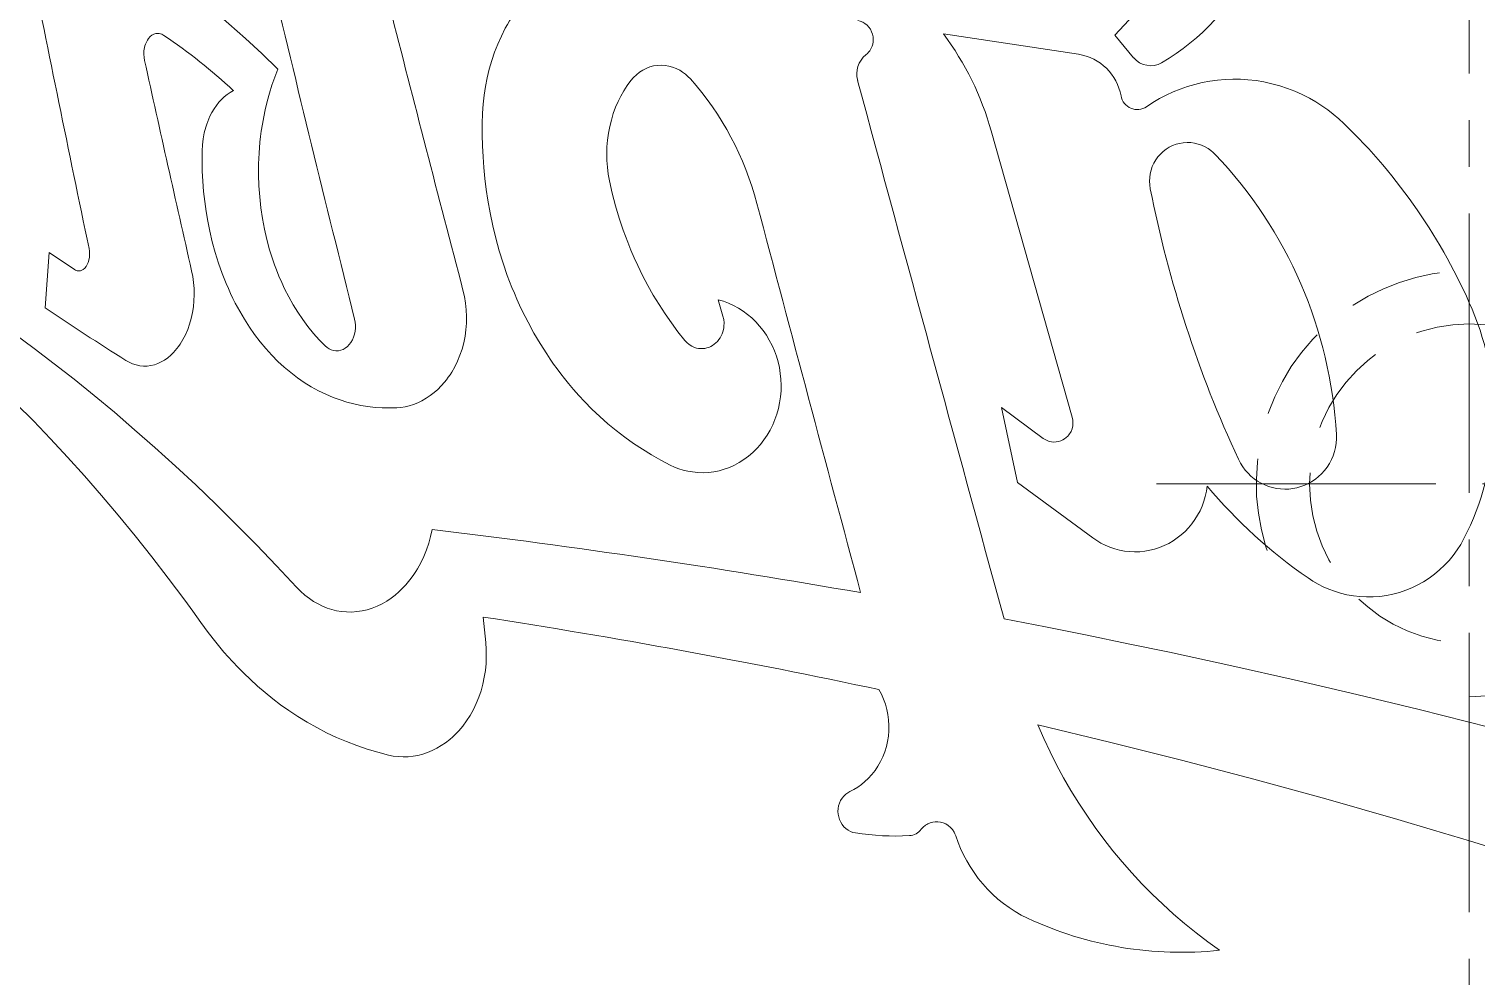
# Model space of a CAD drawing. Extents: x -234 to 858, y -95 to 532.
# Drawn here: x 286.2 to 313.38, y 127.88 to 145.67 of the extents above; entities that cross this region are included whole.
import ezdxf

# ---------------------------------------------------------------- set-up
doc = ezdxf.new("R2010")
doc.units = 0
doc.header["$LTSCALE"] = 7
doc.header["$MEASUREMENT"] = 0
doc.linetypes.add('CENTER2', pattern=[1.125, 0.75, -0.125, 0.125, -0.125])
doc.linetypes.add('HIDDEN', pattern=[0.375, 0.25, -0.125])
for name, color, linetype, lineweight in [('1', 1, 'CENTER2', 15), ('2', 2, 'HIDDEN', 15), ('8', 250, 'CONTINUOUS', 15)]:
    doc.layers.add(name, color=color, linetype=linetype, lineweight=lineweight)

msp = doc.modelspace()

# ---------------------------------------------------------------- linework, layer by layer
at = {"layer": '1'}
for p, q in [((313.2561, 291.8253), (313.2561, 19.0753)), ((307.3809, 137.1253), (319.1479, 137.1253))]:
    msp.add_line(p, q, dxfattribs=at)
at = {"layer": '2'}
msp.add_circle((313.2561, 137.1253), 3, dxfattribs=at)
msp.add_arc((313.2561, 137.1253), 4, 270, 206.70514, dxfattribs=at)
at = {"layer": '8', "ltscale": 0.019176}
msp.add_line((307.1213, 146.1063), (306.5964, 145.547), dxfattribs=at)
at = {"layer": '8', "ltscale": 0.064151}
msp.add_line((305.9151, 145.1893), (303.3779, 145.5731), dxfattribs=at)
at = {"layer": '8', "ltscale": 0.013816}
msp.add_line((306.5964, 145.547), (306.9524, 145.1244), dxfattribs=at)
at = {"layer": '8', "ltscale": 0.139749}
msp.add_line((304.2773, 143.7505), (305.799, 138.3717), dxfattribs=at)
at = {"layer": '8', "ltscale": 0.025933}
msp.add_line((286.5853, 141.4648), (286.51, 140.4302), dxfattribs=at)
at = {"layer": '8', "ltscale": 0.014313}
msp.add_line((287.061, 141.1463), (286.5853, 141.4648), dxfattribs=at)
at = {"layer": '8', "ltscale": 0.007934}
msp.add_line((299.149, 140.5784), (299.2383, 140.2739), dxfattribs=at)
at = {"layer": '8', "ltscale": 0.024318}
msp.add_line((305.255, 137.9753), (304.4729, 138.5536), dxfattribs=at)
at = {"layer": '8', "ltscale": 0.035925}
msp.add_line((304.4729, 138.5536), (304.7726, 137.1482), dxfattribs=at)
at = {"layer": '8', "ltscale": 0.043891}
msp.add_line((304.7726, 137.1482), (306.1857, 136.1064), dxfattribs=at)
at = {"layer": '8', "ltscale": 0.011995}
msp.add_line((294.7817, 134.1425), (294.7334, 134.6198), dxfattribs=at)
at = {"layer": '8'}
for points in [[(290.8791, 144.9086), (290.5752, 145.2018), (290.2687, 145.4866), (289.96, 145.763), (289.6493, 146.0307), (289.337, 146.2894), (289.0234, 146.5391), (288.7089, 146.7793), (288.5515, 146.8959), (288.3939, 147.0101), (288.2363, 147.1217), (288.0788, 147.2309), (287.8268, 147.4004), (287.5751, 147.5633), (287.324, 147.7195), (287.0736, 147.869), (286.8242, 148.0114)], [(295.6092, 146.3237), (295.5571, 146.2659), (295.5064, 146.2067), (295.4571, 146.1459), (295.4092, 146.0837), (295.3179, 145.9554), (295.2736, 145.8878), (295.2309, 145.8189), (295.1898, 145.7488), (295.1503, 145.6775), (295.0765, 145.5317), (295.0095, 145.3819), (294.9493, 145.2283), (294.896, 145.0716), (294.8498, 144.9119), (294.8106, 144.7498), (294.7784, 144.5857), (294.7534, 144.4199), (294.7355, 144.2529), (294.7248, 144.0851)], [(301.9242, 145.1795), (301.9508, 145.2023), (301.9751, 145.228), (301.9969, 145.2562), (302.0113, 145.2787), (302.0239, 145.3022), (302.0401, 145.3408), (302.0518, 145.3811), (302.059, 145.4225), (302.0614, 145.4646), (302.058, 145.5154), (302.0477, 145.5655), (302.0308, 145.6136), (302.0078, 145.6587), (301.9789, 145.6997), (301.9451, 145.7356), (301.9063, 145.7664), (301.8636, 145.7914), (301.8181, 145.8097), (301.7712, 145.8207)], [(288.375, 145.0722), (288.3652, 145.1316), (288.3616, 145.1923), (288.3643, 145.2528), (288.3686, 145.286), (288.3748, 145.3186), (288.3829, 145.3502), (288.3929, 145.3809), (288.4092, 145.4199), (288.4288, 145.456), (288.4514, 145.4886), (288.4805, 145.5207), (288.5129, 145.5468), (288.548, 145.5661), (288.585, 145.578), (288.6232, 145.582), (288.6499, 145.5802), (288.6763, 145.5745), (288.7022, 145.5651), (288.7211, 145.5557), (288.7395, 145.5444)], [(291.7674, 139.7129), (291.6547, 139.8274), (291.5467, 139.9481), (291.4436, 140.0747), (291.3455, 140.2068), (291.2526, 140.3442), (291.1649, 140.4864), (291.0825, 140.6331), (291.0056, 140.7841), (290.9507, 140.9018), (290.8989, 141.0215), (290.8504, 141.1432), (290.8162, 141.2354), (290.7839, 141.3286), (290.7532, 141.4231), (290.7243, 141.5185), (290.6724, 141.7111), (290.6278, 141.9064), (290.5907, 142.1038), (290.5605, 142.307), (290.538, 142.5116), (290.5233, 142.7172), (290.5165, 142.9234), (290.5174, 143.1295), (290.5262, 143.3353), (290.5428, 143.5402), (290.554, 143.6422), (290.5673, 143.7437), (290.5879, 143.8784), (290.6121, 144.0121), (290.6398, 144.1447), (290.6777, 144.3021), (290.7205, 144.4575), (290.7684, 144.6105), (290.8213, 144.761), (290.8791, 144.9086)], [(297.51, 144.6961), (297.5586, 144.7533), (297.612, 144.8052), (297.6699, 144.8514), (297.7316, 144.8913), (297.7968, 144.9245), (297.8647, 144.9507), (297.9349, 144.9694), (298.006, 144.9806), (298.078, 144.9842), (298.1501, 144.9801), (298.2215, 144.9685), (298.2917, 144.9496), (298.36, 144.9234), (298.4257, 144.8903), (298.4803, 144.8563), (298.5321, 144.8176), (298.5809, 144.7746), (298.6264, 144.7275)], [(297.1068, 142.8142), (297.0838, 142.94), (297.0674, 143.067), (297.0578, 143.1948), (297.0549, 143.3229), (297.0588, 143.451), (297.0695, 143.5785), (297.0869, 143.705), (297.1111, 143.8302), (297.1419, 143.9535), (297.1793, 144.0746), (297.2232, 144.193), (297.2698, 144.3003), (297.322, 144.4046), (297.3796, 144.5057), (297.4423, 144.603), (297.51, 144.6961)], [(310.9006, 143.8902), (310.8035, 143.9799), (310.7023, 144.0652), (310.5974, 144.146), (310.4866, 144.2237), (310.3724, 144.2962), (310.2551, 144.3634), (310.1197, 144.4325), (309.981, 144.4945), (309.8393, 144.5493), (309.695, 144.5968), (309.5485, 144.6368), (309.4002, 144.6692), (309.2505, 144.6939), (309.0997, 144.7108), (308.956, 144.7196), (308.8121, 144.7214), (308.6683, 144.7161), (308.525, 144.7037), (308.3826, 144.6842), (308.2414, 144.6578), (308.1017, 144.6244), (307.964, 144.5841), (307.8284, 144.537), (307.6954, 144.4833), (307.5653, 144.4231), (307.4384, 144.3564), (307.315, 144.2836), (307.1954, 144.2047)], [(290.045, 144.506), (289.985, 144.4733), (289.9273, 144.4349), (289.872, 144.3911), (289.8197, 144.3423), (289.7704, 144.289), (289.723, 144.2293), (289.6791, 144.1653), (289.6389, 144.0976), (289.6025, 144.0263), (289.5805, 143.9773), (289.5602, 143.927), (289.5416, 143.8752), (289.5248, 143.8224), (289.4966, 143.7145), (289.4758, 143.6039), (289.4622, 143.4913), (289.4559, 143.3775)], [(294.7248, 144.0851), (294.7187, 143.8804), (294.7178, 143.6754), (294.7221, 143.4703), (294.7316, 143.2654), (294.7463, 143.0604), (294.7662, 142.856), (294.7913, 142.6524), (294.8216, 142.4496), (294.8645, 142.209), (294.9147, 141.9701), (294.9723, 141.7333), (295.0371, 141.4987), (295.1091, 141.2668), (295.1884, 141.0377), (295.2749, 140.8119), (295.3208, 140.7002), (295.3684, 140.5895), (295.4179, 140.4797), (295.4691, 140.371), (295.522, 140.2632), (295.5767, 140.1565), (295.6873, 139.9535), (295.8043, 139.7549), (295.9276, 139.561), (295.9916, 139.4658), (296.0572, 139.3719), (296.1243, 139.2793), (296.1929, 139.188), (296.263, 139.0981), (296.3346, 139.0095), (296.4324, 138.8937), (296.5328, 138.7805), (296.6357, 138.6699), (296.7786, 138.5251), (296.926, 138.3854), (297.0777, 138.251), (297.2336, 138.1222), (297.3936, 137.9991), (297.5576, 137.8818), (297.7253, 137.7705), (297.8967, 137.6653), (298.0715, 137.5663), (298.2497, 137.4738)], [(308.4853, 143.308), (308.4442, 143.3478), (308.4002, 143.3843), (308.3534, 143.4172), (308.2926, 143.4524), (308.2287, 143.4815), (308.1623, 143.5042), (308.094, 143.5203), (308.0245, 143.5296), (307.9544, 143.5321), (307.8845, 143.5276), (307.8154, 143.5162), (307.7478, 143.4981), (307.6824, 143.4734), (307.6196, 143.4424), (307.5603, 143.4053), (307.5048, 143.3626), (307.4537, 143.3146), (307.4076, 143.2618), (307.3668, 143.2048), (307.3317, 143.144), (307.3026, 143.0801), (307.2798, 143.0137), (307.2635, 142.9453), (307.2537, 142.8756), (307.2507, 142.8053), (307.2543, 142.735), (307.2646, 142.6654)], [(289.4559, 143.3775), (289.4543, 143.1869), (289.4583, 142.996), (289.4679, 142.8051), (289.4832, 142.6147), (289.5039, 142.4262), (289.5301, 142.2388), (289.5619, 142.0528), (289.5992, 141.8685), (289.6473, 141.6652), (289.7022, 141.4646), (289.7639, 141.2671), (289.8325, 141.0731), (289.9079, 140.8829), (289.9483, 140.7889), (289.9905, 140.6961), (290.0338, 140.6055), (290.0788, 140.5162), (290.1619, 140.3621), (290.2501, 140.2123), (290.3433, 140.0671), (290.4414, 139.9268), (290.5443, 139.7918), (290.6519, 139.6622), (290.7641, 139.5385), (290.8808, 139.4209), (290.9981, 139.3129), (291.1193, 139.2111), (291.2443, 139.1159), (291.3729, 139.0274), (291.5049, 138.9458), (291.64, 138.8714), (291.7781, 138.8043), (291.8482, 138.7736), (291.9189, 138.7447), (292.0462, 138.6982), (292.1752, 138.6577), (292.3058, 138.6235), (292.4378, 138.5955), (292.571, 138.5739), (292.7051, 138.5586), (292.84, 138.5497), (292.9755, 138.5472), (293.1113, 138.5511)], [(298.5207, 139.8167), (298.3923, 139.9784), (298.2689, 140.1444), (298.1506, 140.3146), (298.0375, 140.4887), (297.9296, 140.6665), (297.8271, 140.8479), (297.7299, 141.0327), (297.6383, 141.2206), (297.5721, 141.3658), (297.5092, 141.5126), (297.4495, 141.661), (297.4069, 141.7732), (297.3661, 141.8862), (297.29, 142.1145), (297.2215, 142.3454), (297.1604, 142.5787), (297.1068, 142.8142)], [(287.3322, 141.5449), (287.3404, 141.4907), (287.3427, 141.4349), (287.339, 141.3793), (287.3295, 141.3257), (287.3165, 141.2818), (287.299, 141.241), (287.2771, 141.2042), (287.2524, 141.1739), (287.2247, 141.1495), (287.1948, 141.1323), (287.1728, 141.1249), (287.1501, 141.1213), (287.1271, 141.1217), (287.1104, 141.1246), (287.0939, 141.1295), (287.0771, 141.1369), (287.061, 141.1463)], [(288.0221, 139.4404), (288.0852, 139.4048), (288.1503, 139.376), (288.2169, 139.3545), (288.2847, 139.3403), (288.3532, 139.3336), (288.4219, 139.3346), (288.4905, 139.3431), (288.5584, 139.3591), (288.6252, 139.3824), (288.6884, 139.4118), (288.7499, 139.4475), (288.8092, 139.4893), (288.866, 139.5369), (288.9202, 139.5898), (288.9524, 139.6253), (288.9835, 139.6627), (289.0135, 139.7021), (289.0423, 139.7432), (289.0955, 139.8298), (289.1431, 139.9218), (289.1854, 140.0201), (289.2216, 140.1225), (289.2516, 140.2286), (289.2751, 140.3374), (289.2923, 140.4485), (289.3029, 140.5611), (289.3071, 140.6745), (289.3047, 140.7881), (289.2959, 140.9013), (289.2806, 141.0135), (289.2589, 141.124)], [(293.1113, 138.5511), (293.1895, 138.558), (293.2674, 138.5705), (293.3446, 138.5886), (293.4266, 138.6141), (293.5071, 138.6459), (293.5855, 138.6835), (293.6638, 138.7282), (293.7395, 138.7786), (293.8122, 138.8346), (293.8818, 138.8959), (293.948, 138.9622), (294.0106, 139.0331), (294.046, 139.0775), (294.0801, 139.1233), (294.1131, 139.1711), (294.1445, 139.2203), (294.2024, 139.3218), (294.2539, 139.4279), (294.2989, 139.5378), (294.3378, 139.6538), (294.3695, 139.7727), (294.3939, 139.894), (294.4109, 140.017), (294.4204, 140.1412), (294.4224, 140.2659), (294.4169, 140.3905), (294.4039, 140.5145), (294.3835, 140.6373), (294.3557, 140.7582)], [(298.2497, 137.4738), (298.3291, 137.4373), (298.4105, 137.4061), (298.4936, 137.3802), (298.578, 137.3597), (298.6634, 137.3448), (298.7635, 137.3344), (298.8642, 137.3317), (298.9651, 137.3366), (299.0653, 137.3491), (299.1643, 137.369), (299.2631, 137.3968), (299.3598, 137.4319), (299.454, 137.4742), (299.5453, 137.5234), (299.6332, 137.5793), (299.7173, 137.6415), (299.7972, 137.7098), (299.8726, 137.7837), (299.9431, 137.8629), (300.0084, 137.9469), (300.0691, 138.0366), (300.1239, 138.1305), (300.1726, 138.2281), (300.2151, 138.329), (300.2512, 138.4327), (300.2807, 138.5387), (300.3035, 138.6466), (300.3196, 138.7559), (300.3288, 138.8661), (300.3312, 138.9767), (300.3267, 139.087), (300.3155, 139.1968), (300.2975, 139.3057), (300.2727, 139.4131), (300.2415, 139.5186), (300.2037, 139.6218), (300.1596, 139.7222), (300.1094, 139.8193), (300.0532, 139.9128), (299.9913, 140.0021), (299.9254, 140.0852), (299.8545, 140.1635), (299.779, 140.2367), (299.699, 140.3045), (299.6151, 140.3664), (299.5275, 140.4222), (299.4367, 140.4715), (299.343, 140.5142), (299.247, 140.5498), (299.149, 140.5784)], [(284.0935, 140.3063), (284.3973, 140.0579), (284.7052, 139.7963), (285.0167, 139.5219), (285.3312, 139.235), (285.6479, 138.9359), (285.9664, 138.6251), (286.2861, 138.3028), (286.6063, 137.9694), (286.9265, 137.6253), (287.2463, 137.2706), (287.565, 136.9058), (287.8822, 136.5312), (288.1975, 136.147), (288.5102, 135.7535), (288.8202, 135.351), (288.9747, 135.1454), (289.1283, 134.9376), (289.2795, 134.7298), (289.4298, 134.5199)], [(291.2306, 135.1816), (290.8552, 135.5833), (290.4775, 135.9763), (290.098, 136.3603), (289.7171, 136.7352), (289.3352, 137.1007), (288.9529, 137.4567), (288.5705, 137.803), (288.1886, 138.1392), (287.8076, 138.4651), (287.4282, 138.7806), (287.0508, 139.0853), (286.6761, 139.3789), (286.3045, 139.6613), (285.9366, 139.932), (285.5731, 140.1909), (285.2146, 140.4376)], [(299.2383, 140.2739), (299.2525, 140.2116), (299.2588, 140.1477), (299.2573, 140.0837), (299.2536, 140.0519), (299.248, 140.0206), (299.2374, 139.9795), (299.2234, 139.9395), (299.206, 139.9009), (299.1857, 139.8644), (299.1624, 139.8301), (299.1362, 139.7983), (299.1076, 139.7694), (299.0764, 139.7433), (299.0433, 139.7205), (299.0085, 139.7013), (298.9723, 139.6857), (298.9348, 139.6738), (298.8965, 139.6658), (298.8576, 139.6618), (298.8186, 139.6616), (298.7799, 139.6654), (298.7418, 139.6732), (298.7043, 139.6847), (298.6526, 139.7078), (298.6043, 139.7379), (298.5601, 139.7744), (298.5207, 139.8167)], [(292.3191, 140.217), (292.3302, 140.1605), (292.3357, 140.1025), (292.3356, 140.0443), (292.3298, 139.9869), (292.3184, 139.9311), (292.3014, 139.877), (292.2791, 139.8259), (292.2518, 139.7788), (292.2207, 139.7376), (292.185, 139.7011), (292.1457, 139.6706), (292.1036, 139.6469), (292.0603, 139.6307), (292.0153, 139.6217), (291.9696, 139.6201), (291.9244, 139.6261), (291.8823, 139.6386), (291.8414, 139.6576), (291.8029, 139.6826), (291.7674, 139.7129)], [(305.799, 138.3717), (305.8099, 138.319), (305.813, 138.2647), (305.8083, 138.2101), (305.7959, 138.1572), (305.7761, 138.1074), (305.7636, 138.0838), (305.7493, 138.0612), (305.7333, 138.0396), (305.7157, 138.0191), (305.6864, 137.991), (305.6543, 137.9665), (305.62, 137.9459), (305.5838, 137.9296), (305.5419, 137.9166), (305.4984, 137.9091), (305.4539, 137.9073), (305.4096, 137.911), (305.3663, 137.9204), (305.3248, 137.9351), (305.2888, 137.9532), (305.255, 137.9753)], [(308.9201, 137.5838), (308.9573, 137.5117), (309.0004, 137.4429), (309.049, 137.378), (309.1001, 137.3201), (309.1557, 137.2665), (309.2153, 137.2175), (309.2786, 137.1734), (309.3452, 137.1345), (309.4147, 137.1011), (309.4866, 137.0734), (309.5605, 137.0515), (309.6358, 137.0356), (309.7123, 137.0259), (309.7892, 137.0223), (309.8662, 137.0249), (309.9428, 137.0337), (310.0184, 137.0487), (310.0926, 137.0696), (310.1648, 137.0965), (310.2348, 137.129), (310.3018, 137.1671), (310.3657, 137.2104), (310.4259, 137.2587), (310.4821, 137.3116), (310.5363, 137.3717), (310.5853, 137.4362), (310.6287, 137.5045), (310.6664, 137.5762), (310.698, 137.6507), (310.7233, 137.7277), (310.7422, 137.8065), (310.7545, 137.8865), (310.7601, 137.9674), (310.759, 138.0484)], [(306.1857, 136.1064), (306.2599, 136.0556), (306.3374, 136.0099), (306.4178, 135.9693), (306.5057, 135.9323), (306.5959, 135.9017), (306.6878, 135.8777), (306.7811, 135.8603), (306.8755, 135.8495), (306.9703, 135.8456), (307.0652, 135.8484), (307.1598, 135.8579), (307.2534, 135.8742), (307.3459, 135.8971), (307.4365, 135.9265), (307.5249, 135.9623), (307.6106, 136.0043), (307.6932, 136.0523), (307.7723, 136.106), (307.8475, 136.1651), (307.9184, 136.2294), (307.9848, 136.2985), (308.0463, 136.3722), (308.1026, 136.45), (308.1534, 136.5316), (308.1985, 136.6165), (308.2377, 136.7044), (308.2707, 136.7949), (308.2975, 136.8874), (308.3179, 136.9815), (308.3319, 137.0769)], [(293.7744, 136.264), (293.7462, 136.1336), (293.711, 136.0056), (293.6688, 135.8806), (293.6198, 135.759), (293.5642, 135.6414), (293.5021, 135.5285), (293.4687, 135.4739), (293.4338, 135.4206), (293.3849, 135.3519), (293.3334, 135.2858), (293.2794, 135.2226), (293.2159, 135.1551), (293.1495, 135.0916), (293.0804, 135.0324), (293.0087, 134.9777), (292.9232, 134.9203), (292.8348, 134.8695), (292.744, 134.8254), (292.6511, 134.7884), (292.5566, 134.7587), (292.4607, 134.7364), (292.3639, 134.7217), (292.2667, 134.7147), (292.1694, 134.7155), (292.0726, 134.7239), (291.9817, 134.739), (291.892, 134.7609), (291.8037, 134.7895), (291.7171, 134.8247), (291.6326, 134.8662), (291.5504, 134.9138), (291.4708, 134.9674), (291.387, 135.0325), (291.3068, 135.1041), (291.2306, 135.1816)], [(310.2274, 135.3543), (310.3196, 135.2942), (310.4151, 135.2391), (310.5135, 135.1893), (310.6184, 135.1434), (310.7257, 135.1037), (310.8349, 135.0701), (310.9561, 135.0407), (311.0789, 135.0189), (311.2028, 135.0048), (311.3274, 134.9985), (311.4521, 135), (311.5765, 135.0092), (311.7001, 135.0262), (311.8224, 135.0508), (311.943, 135.083), (312.0613, 135.1227), (312.1769, 135.1696), (312.2895, 135.2236), (312.3984, 135.2845), (312.5034, 135.3521), (312.604, 135.426), (312.6998, 135.506), (312.7905, 135.5918), (312.8758, 135.683), (312.9553, 135.7793), (313.0287, 135.8803), (313.0957, 135.9857), (313.1561, 136.095)], [(313.6503, 132.5452), (312.3136, 132.8823), (311.1417, 133.1663), (309.969, 133.4402), (308.7964, 133.7041), (307.6252, 133.958), (306.8517, 134.1205), (306.0796, 134.2786), (305.2974, 134.4347), (304.5175, 134.5864)], [(289.4298, 134.5199), (289.5678, 134.3316), (289.7107, 134.1487), (289.7873, 134.0555), (289.8651, 133.9639), (289.9437, 133.8745), (290.0236, 133.7867), (290.1325, 133.6719), (290.2436, 133.5601), (290.3569, 133.4513), (290.4958, 133.3249), (290.6379, 133.2032), (290.7829, 133.0863), (290.931, 132.9742), (291.0819, 132.8671), (291.2551, 132.7526), (291.4318, 132.6446), (291.6119, 132.5433), (291.7951, 132.4488), (291.9814, 132.3611), (292.1707, 132.2804), (292.3627, 132.2067), (292.5573, 132.1402), (292.7544, 132.0808), (292.9537, 132.0287)], [(292.9537, 132.0287), (293.0454, 132.0101), (293.138, 131.9986), (293.2312, 131.9942), (293.3245, 131.9969), (293.4177, 132.0066), (293.5102, 132.0234), (293.6011, 132.0469), (293.6907, 132.0771), (293.7785, 132.1139), (293.8643, 132.1569), (293.9477, 132.2061), (294.0285, 132.2612), (294.1063, 132.3219), (294.1646, 132.3727), (294.2209, 132.4267), (294.2749, 132.4836), (294.314, 132.5281), (294.3517, 132.5742), (294.4231, 132.6705), (294.4887, 132.7722), (294.5203, 132.8266), (294.5502, 132.8822), (294.6052, 132.9967), (294.6535, 133.1153), (294.6948, 133.2373), (294.729, 133.3623), (294.7561, 133.4896), (294.7759, 133.6187), (294.7884, 133.7491), (294.7935, 133.8802), (294.7913, 134.0115), (294.7817, 134.1425)], [(302.1681, 133.2598), (302.2152, 133.1711), (302.2558, 133.0791), (302.2898, 132.9842), (302.3169, 132.8869), (302.337, 132.7879), (302.3501, 132.6877), (302.356, 132.5867), (302.3547, 132.4857), (302.3463, 132.385), (302.3307, 132.2855), (302.3082, 132.1875), (302.2787, 132.0916), (302.2424, 131.9982), (302.1995, 131.908), (302.1503, 131.8215), (302.0949, 131.7391), (302.0337, 131.6613), (301.967, 131.5887), (301.9047, 131.5299), (301.8386, 131.4756), (301.7691, 131.426), (301.6967, 131.3816), (301.6216, 131.3425)], [(308.5668, 128.3631), (308.3431, 128.5233), (308.1242, 128.6898), (307.9101, 128.8625), (307.701, 129.0412), (307.4972, 129.2259), (307.2987, 129.4164), (307.1056, 129.6125), (306.9183, 129.8141), (306.7367, 130.0209), (306.561, 130.2328), (306.3913, 130.4497), (306.2278, 130.6713), (306.0705, 130.8975), (305.9197, 131.1281), (305.7752, 131.3629), (305.6374, 131.6018), (305.5062, 131.8444), (305.3818, 132.0907), (305.2641, 132.3404), (305.1534, 132.5933)], [(305.1534, 132.5933), (306.5014, 132.2697), (307.8531, 131.9305), (309.2067, 131.5757), (310.5604, 131.2053), (311.9123, 130.8191), (312.587, 130.6201), (313.2606, 130.4172), (314.4121, 130.0599)], [(301.6216, 131.3425), (301.5813, 131.3201), (301.5439, 131.2926), (301.5071, 131.2575), (301.475, 131.2176), (301.4479, 131.1731), (301.4264, 131.1253), (301.411, 131.0752), (301.4018, 131.0234), (301.399, 130.9705), (301.4025, 130.9176), (301.4123, 130.8657), (301.4282, 130.8155), (301.45, 130.7682), (301.4774, 130.7239), (301.5099, 130.6837), (301.547, 130.6483), (301.5875, 130.6188), (301.6318, 130.5948), (301.6787, 130.577), (301.7269, 130.566)], [(302.9635, 130.6344), (302.9999, 130.6751), (303.0419, 130.7101), (303.0646, 130.7252), (303.0882, 130.7385), (303.1325, 130.7577), (303.1789, 130.7707), (303.2265, 130.7773), (303.2746, 130.7775), (303.3224, 130.7712), (303.3485, 130.7649), (303.3742, 130.7567), (303.4234, 130.7347), (303.4692, 130.7057), (303.511, 130.6699), (303.5477, 130.6282), (303.5783, 130.5817), (303.5961, 130.5464), (303.6103, 130.5095)], [(303.6103, 130.5095), (303.6535, 130.3891), (303.7023, 130.271), (303.7565, 130.1553), (303.816, 130.0425), (303.8807, 129.9328), (303.9547, 129.8204), (304.0342, 129.7122), (304.1189, 129.6082), (304.2089, 129.5089), (304.3037, 129.4145), (304.4031, 129.3253), (304.507, 129.2415), (304.6151, 129.1633), (304.727, 129.0911), (304.8424, 129.025), (304.9612, 128.9652)]]:
    msp.add_lwpolyline(points, dxfattribs=at)
for centre, radius, start, end in [((841.645, 257.6241), 566.3366, 191.261392, 191.827451), ((305.396, 148.6383), 4.1658, 299.98934, 335.40609), ((1034.6332, 325.1608), 765.0061, 193.4855478, 193.9901212), ((1153.9793, 365.9329), 888.6261, 194.324418, 194.678577), ((282.4362, 136.2854), 11.2012, 47.21352, 55.75419), ((298.9229, 142.2418), 5.5629, 15.73651, 36.78783), ((302.2114, 144.8218), 0.4595, 128.77012, 195.74332), ((305.7635, 144.2346), 0.9673, 10.23466, 80.97626), ((912.6795, 282.7633), 639.3081, 192.4375372, 192.8001383), ((307.2715, 145.3905), 0.4153, 219.83011, 299.83907), ((294.3505, 140.9428), 5.711, 14.65527, 41.51265), ((3559.822, 1025.1134), 3374.9141, 195.1217333, 195.2996187), ((307.0212, 144.4592), 0.3089, 189.77912, 304.38952), ((303.4745, 136.1889), 10.6984, 23.17967, 46.04222), ((302.4877, 137.5934), 8.2839, 3.14841, 43.61578), ((329.1009, 146.9677), 22.2559, 191.14598, 204.93809), ((2460.1858, 714.2969), 2234.7299, 194.8280215, 195.0219442), ((312.8656, 179.049), 46.755, 235.68817, 237.90299), ((308.6503, 138.4109), 5.066, 332.79775, 23.11827), ((315.778, 143.3664), 9.7469, 220.18672, 235.28681), ((275.9577, -12.5924), 149.9195, 80.064755, 83.174724), ((274.4151, 2.6243), 133.5505, 78.006067, 81.249062), ((302.4759, 135.4205), 4.9119, 261.22902, 273.09132), ((302.7207, 130.8207), 0.3059, 273.7784, 322.50759), ((307.8383, 135.1078), 6.7834, 244.90271, 276.16509)]:
    msp.add_arc(centre, radius, start, end, dxfattribs=at)

doc.saveas('drawing.dxf')
